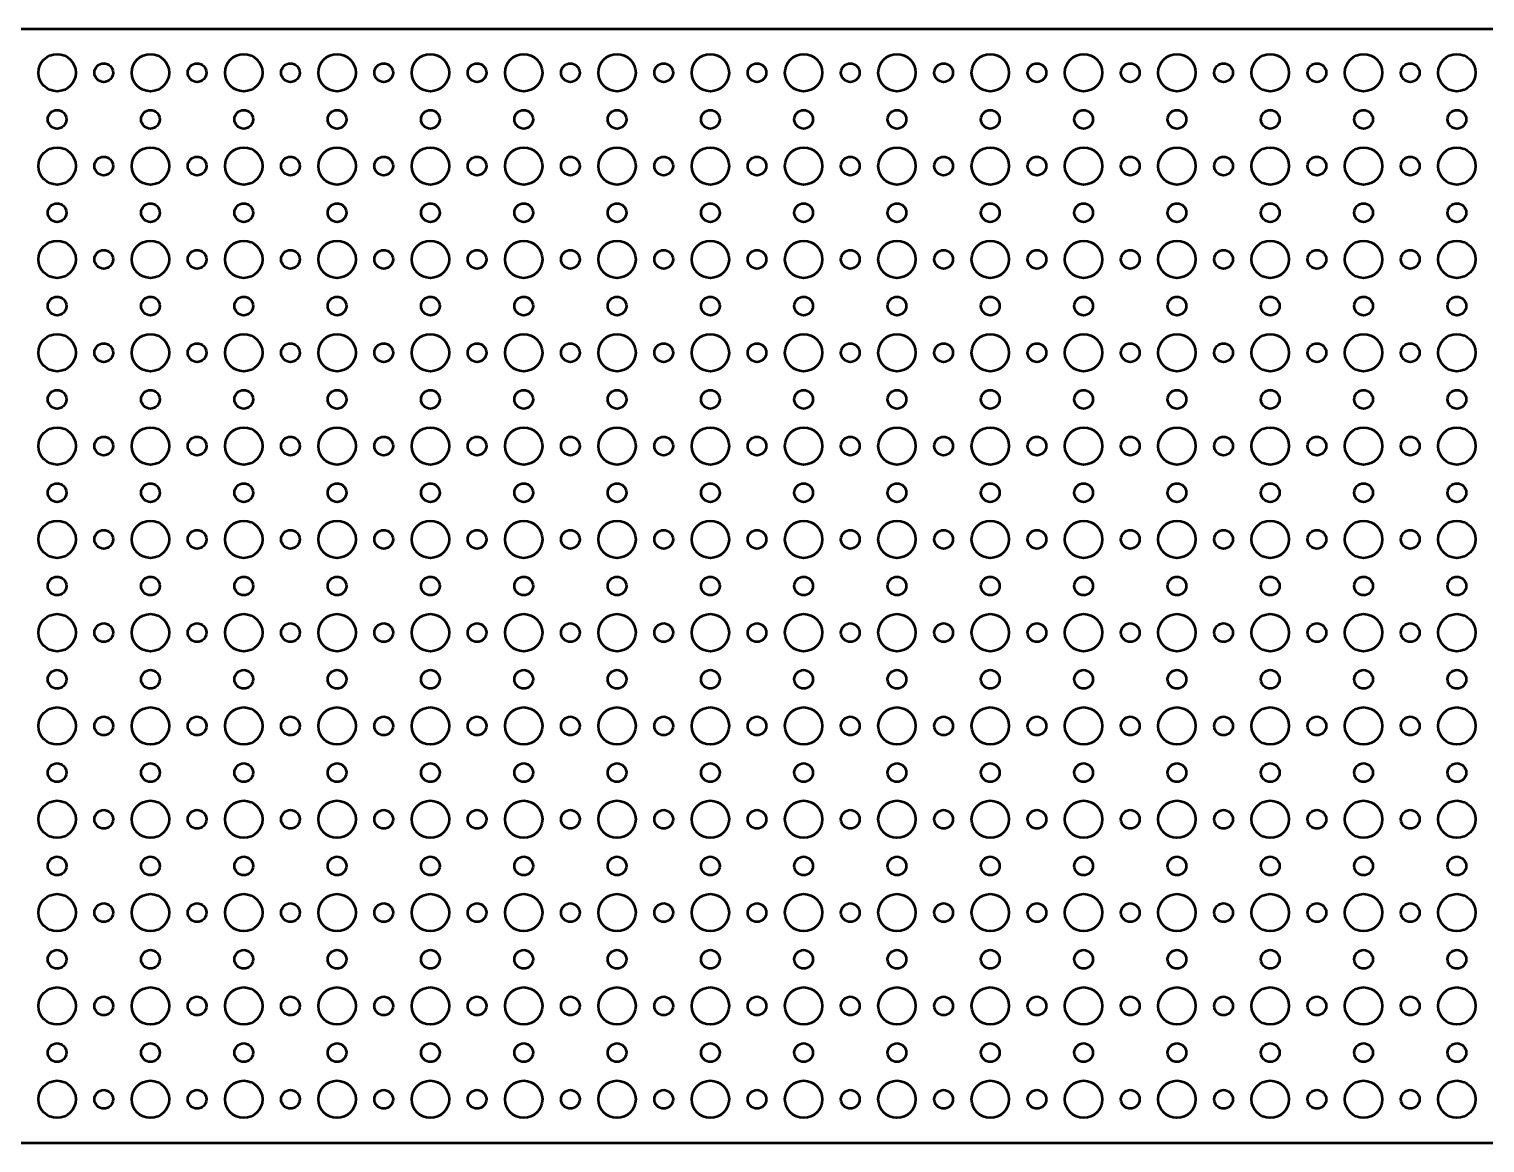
# Model space of a CAD drawing. Header units: centimetres. Extents: x -57 to 52, y -52 to 59.
# Drawn here: x -25.95 to -2.55, y -11.2 to 6.7 of the extents above; entities that cross this region are included whole.
import ezdxf

# ---------------------------------------------------------------- set-up
doc = ezdxf.new("R2010")
doc.units = ezdxf.units.CM
doc.header["$MEASUREMENT"] = 0
doc.layers.add('Layer 1', color=7, linetype='Continuous')

msp = doc.modelspace()

# ---------------------------------------------------------------- linework, layer by layer
at = {"layer": 'Layer 1', "lineweight": 53}
for centre, major_axis in [((-25.49999, 5.99999), (0, 0.30001)), ((-24.75, 6), (0, 0.15)), ((-23.99999, 5.99999), (0, 0.30001)), ((-23.25, 6), (0, 0.15)), ((-22.49999, 5.99999), (0, 0.30001)), ((-21.75, 6), (0, 0.15)), ((-20.99999, 5.99999), (0, 0.30001)), ((-20.25, 6), (0, 0.15)), ((-19.49999, 5.99999), (0, 0.30001)), ((-18.75, 6), (0, 0.15)), ((-17.99999, 5.99999), (0, 0.30001)), ((-17.25, 6), (0, 0.15)), ((-16.49999, 5.99999), (0, 0.30001)), ((-15.75, 6), (0, 0.15)), ((-14.99999, 5.99999), (0, 0.30001)), ((-14.25, 6), (0, 0.15)), ((-13.49999, 5.99999), (0, 0.30001)), ((-12.75, 6), (0, 0.15)), ((-11.99999, 5.99999), (0, 0.30001)), ((-11.25, 6), (0, 0.15)), ((-10.49999, 5.99999), (0, 0.30001)), ((-9.75, 6), (0, 0.15)), ((-8.99999, 5.99999), (0, 0.30001)), ((-8.25, 6), (0, 0.15)), ((-7.49999, 5.99999), (0, 0.30001)), ((-6.75, 6), (0, 0.15)), ((-5.99999, 5.99999), (0, 0.30001)), ((-5.25, 6), (0, 0.15)), ((-4.49999, 5.99999), (0, 0.30001)), ((-3.75, 6), (0, 0.15)), ((-2.99999, 5.99999), (0, 0.30001)), ((-25.5, 5.25), (0, 0.15)), ((-24, 5.25), (0, 0.15)), ((-22.5, 5.25), (0, 0.15)), ((-21, 5.25), (0, 0.15)), ((-19.5, 5.25), (0, 0.15)), ((-18, 5.25), (0, 0.15)), ((-16.5, 5.25), (0, 0.15)), ((-15, 5.25), (0, 0.15)), ((-13.5, 5.25), (0, 0.15)), ((-12, 5.25), (0, 0.15)), ((-10.5, 5.25), (0, 0.15)), ((-9, 5.25), (0, 0.15)), ((-7.5, 5.25), (0, 0.15)), ((-6, 5.25), (0, 0.15)), ((-4.5, 5.25), (0, 0.15)), ((-3, 5.25), (0, 0.15)), ((-25.49999, 4.49999), (0, 0.30001)), ((-23.99999, 4.49999), (0, 0.30001)), ((-22.49999, 4.49999), (0, 0.30001)), ((-20.99999, 4.49999), (0, 0.30001)), ((-19.49999, 4.49999), (0, 0.30001)), ((-17.99999, 4.49999), (0, 0.30001)), ((-16.49999, 4.49999), (0, 0.30001)), ((-14.99999, 4.49999), (0, 0.30001)), ((-13.49999, 4.49999), (0, 0.30001)), ((-11.99999, 4.49999), (0, 0.30001)), ((-10.49999, 4.49999), (0, 0.30001)), ((-8.99999, 4.49999), (0, 0.30001)), ((-7.49999, 4.49999), (0, 0.30001)), ((-5.99999, 4.49999), (0, 0.30001)), ((-4.49999, 4.49999), (0, 0.30001)), ((-2.99999, 4.49999), (0, 0.30001)), ((-24.75, 4.5), (0, 0.15)), ((-23.25, 4.5), (0, 0.15)), ((-21.75, 4.5), (0, 0.15)), ((-20.25, 4.5), (0, 0.15)), ((-18.75, 4.5), (0, 0.15)), ((-17.25, 4.5), (0, 0.15)), ((-15.75, 4.5), (0, 0.15)), ((-14.25, 4.5), (0, 0.15)), ((-12.75, 4.5), (0, 0.15)), ((-11.25, 4.5), (0, 0.15)), ((-9.75, 4.5), (0, 0.15)), ((-8.25, 4.5), (0, 0.15)), ((-6.75, 4.5), (0, 0.15)), ((-5.25, 4.5), (0, 0.15)), ((-3.75, 4.5), (0, 0.15)), ((-25.5, 3.75), (0, 0.15)), ((-24, 3.75), (0, 0.15)), ((-22.5, 3.75), (0, 0.15)), ((-21, 3.75), (0, 0.15)), ((-19.5, 3.75), (0, 0.15)), ((-18, 3.75), (0, 0.15)), ((-16.5, 3.75), (0, 0.15)), ((-15, 3.75), (0, 0.15)), ((-13.5, 3.75), (0, 0.15)), ((-12, 3.75), (0, 0.15)), ((-10.5, 3.75), (0, 0.15)), ((-9, 3.75), (0, 0.15)), ((-7.5, 3.75), (0, 0.15)), ((-6, 3.75), (0, 0.15)), ((-4.5, 3.75), (0, 0.15)), ((-3, 3.75), (0, 0.15)), ((-25.49999, 2.99999), (0, 0.30001)), ((-23.99999, 2.99999), (0, 0.30001)), ((-22.49999, 2.99999), (0, 0.30001)), ((-20.99999, 2.99999), (0, 0.30001)), ((-19.49999, 2.99999), (0, 0.30001)), ((-17.99999, 2.99999), (0, 0.30001)), ((-16.49999, 2.99999), (0, 0.30001)), ((-14.99999, 2.99999), (0, 0.30001)), ((-13.49999, 2.99999), (0, 0.30001)), ((-11.99999, 2.99999), (0, 0.30001)), ((-10.49999, 2.99999), (0, 0.30001)), ((-8.99999, 2.99999), (0, 0.30001)), ((-7.49999, 2.99999), (0, 0.30001)), ((-5.99999, 2.99999), (0, 0.30001)), ((-4.49999, 2.99999), (0, 0.30001)), ((-2.99999, 2.99999), (0, 0.30001)), ((-24.75, 3), (0, 0.15)), ((-23.25, 3), (0, 0.15)), ((-21.75, 3), (0, 0.15)), ((-20.25, 3), (0, 0.15)), ((-18.75, 3), (0, 0.15)), ((-17.25, 3), (0, 0.15)), ((-15.75, 3), (0, 0.15)), ((-14.25, 3), (0, 0.15)), ((-12.75, 3), (0, 0.15)), ((-11.25, 3), (0, 0.15)), ((-9.75, 3), (0, 0.15)), ((-8.25, 3), (0, 0.15)), ((-6.75, 3), (0, 0.15)), ((-5.25, 3), (0, 0.15)), ((-3.75, 3), (0, 0.15)), ((-25.5, 2.25), (0, 0.15)), ((-24, 2.25), (0, 0.15)), ((-22.5, 2.25), (0, 0.15)), ((-21, 2.25), (0, 0.15)), ((-19.5, 2.25), (0, 0.15)), ((-18, 2.25), (0, 0.15)), ((-16.5, 2.25), (0, 0.15)), ((-15, 2.25), (0, 0.15)), ((-13.5, 2.25), (0, 0.15)), ((-12, 2.25), (0, 0.15)), ((-10.5, 2.25), (0, 0.15)), ((-9, 2.25), (0, 0.15)), ((-7.5, 2.25), (0, 0.15)), ((-6, 2.25), (0, 0.15)), ((-4.5, 2.25), (0, 0.15)), ((-3, 2.25), (0, 0.15)), ((-25.49999, 1.49999), (0, 0.30001)), ((-24.75, 1.5), (0, 0.15)), ((-23.99999, 1.49999), (0, 0.30001)), ((-23.25, 1.5), (0, 0.15)), ((-22.49999, 1.49999), (0, 0.30001)), ((-21.75, 1.5), (0, 0.15)), ((-20.99999, 1.49999), (0, 0.30001)), ((-20.25, 1.5), (0, 0.15)), ((-19.49999, 1.49999), (0, 0.30001)), ((-18.75, 1.5), (0, 0.15)), ((-17.99999, 1.49999), (0, 0.30001)), ((-17.25, 1.5), (0, 0.15)), ((-16.49999, 1.49999), (0, 0.30001)), ((-15.75, 1.5), (0, 0.15)), ((-14.99999, 1.49999), (0, 0.30001)), ((-14.25, 1.5), (0, 0.15)), ((-13.49999, 1.49999), (0, 0.30001)), ((-12.75, 1.5), (0, 0.15)), ((-11.99999, 1.49999), (0, 0.30001)), ((-11.25, 1.5), (0, 0.15)), ((-10.49999, 1.49999), (0, 0.30001)), ((-9.75, 1.5), (0, 0.15)), ((-8.99999, 1.49999), (0, 0.30001)), ((-8.25, 1.5), (0, 0.15)), ((-7.49999, 1.49999), (0, 0.30001)), ((-6.75, 1.5), (0, 0.15)), ((-5.99999, 1.49999), (0, 0.30001)), ((-5.25, 1.5), (0, 0.15)), ((-4.49999, 1.49999), (0, 0.30001)), ((-3.75, 1.5), (0, 0.15)), ((-2.99999, 1.49999), (0, 0.30001)), ((-25.5, 0.75), (0, 0.15)), ((-24, 0.75), (0, 0.15)), ((-22.5, 0.75), (0, 0.15)), ((-21, 0.75), (0, 0.15)), ((-19.5, 0.75), (0, 0.15)), ((-18, 0.75), (0, 0.15)), ((-16.5, 0.75), (0, 0.15)), ((-15, 0.75), (0, 0.15)), ((-13.5, 0.75), (0, 0.15)), ((-12, 0.75), (0, 0.15)), ((-10.5, 0.75), (0, 0.15)), ((-9, 0.75), (0, 0.15)), ((-7.5, 0.75), (0, 0.15)), ((-6, 0.75), (0, 0.15)), ((-4.5, 0.75), (0, 0.15)), ((-3, 0.75), (0, 0.15)), ((-25.49999, -0.00001), (0, 0.30001)), ((-23.99999, -0.00001), (0, 0.30001)), ((-22.49999, -0.00001), (0, 0.30001)), ((-20.99999, -0.00001), (0, 0.30001)), ((-19.49999, -0.00001), (0, 0.30001)), ((-17.99999, -0.00001), (0, 0.30001)), ((-16.49999, -0.00001), (0, 0.30001)), ((-14.99999, -0.00001), (0, 0.30001)), ((-13.49999, -0.00001), (0, 0.30001)), ((-11.99999, -0.00001), (0, 0.30001)), ((-10.49999, -0.00001), (0, 0.30001)), ((-8.99999, -0.00001), (0, 0.30001)), ((-7.49999, -0.00001), (0, 0.30001)), ((-5.99999, -0.00001), (0, 0.30001)), ((-4.49999, -0.00001), (0, 0.30001)), ((-2.99999, -0.00001), (0, 0.30001)), ((-24.75, 0), (0, 0.15)), ((-23.25, 0), (0, 0.15)), ((-21.75, 0), (0, 0.15)), ((-20.25, 0), (0, 0.15)), ((-18.75, 0), (0, 0.15)), ((-17.25, 0), (0, 0.15)), ((-15.75, 0), (0, 0.15)), ((-14.25, 0), (0, 0.15)), ((-12.75, 0), (0, 0.15)), ((-11.25, 0), (0, 0.15)), ((-9.75, 0), (0, 0.15)), ((-8.25, 0), (0, 0.15)), ((-6.75, 0), (0, 0.15)), ((-5.25, 0), (0, 0.15)), ((-3.75, 0), (0, 0.15)), ((-25.5, -0.75), (0, 0.15)), ((-24, -0.75), (0, 0.15)), ((-22.5, -0.75), (0, 0.15)), ((-21, -0.75), (0, 0.15)), ((-19.5, -0.75), (0, 0.15)), ((-18, -0.75), (0, 0.15)), ((-16.5, -0.75), (0, 0.15)), ((-15, -0.75), (0, 0.15)), ((-13.5, -0.75), (0, 0.15)), ((-12, -0.75), (0, 0.15)), ((-10.5, -0.75), (0, 0.15)), ((-9, -0.75), (0, 0.15)), ((-7.5, -0.75), (0, 0.15)), ((-6, -0.75), (0, 0.15)), ((-4.5, -0.75), (0, 0.15)), ((-3, -0.75), (0, 0.15)), ((-25.49999, -1.50001), (0, 0.30001)), ((-24.75, -1.5), (0, 0.15)), ((-23.99999, -1.50001), (0, 0.30001)), ((-23.25, -1.5), (0, 0.15)), ((-22.49999, -1.50001), (0, 0.30001)), ((-21.75, -1.5), (0, 0.15)), ((-20.99999, -1.50001), (0, 0.30001)), ((-20.25, -1.5), (0, 0.15)), ((-19.49999, -1.50001), (0, 0.30001)), ((-18.75, -1.5), (0, 0.15)), ((-17.99999, -1.50001), (0, 0.30001)), ((-17.25, -1.5), (0, 0.15)), ((-16.49999, -1.50001), (0, 0.30001)), ((-15.75, -1.5), (0, 0.15)), ((-14.99999, -1.50001), (0, 0.30001)), ((-14.25, -1.5), (0, 0.15)), ((-13.49999, -1.50001), (0, 0.30001)), ((-12.75, -1.5), (0, 0.15)), ((-11.99999, -1.50001), (0, 0.30001)), ((-11.25, -1.5), (0, 0.15)), ((-10.49999, -1.50001), (0, 0.30001)), ((-9.75, -1.5), (0, 0.15)), ((-8.99999, -1.50001), (0, 0.30001)), ((-8.25, -1.5), (0, 0.15)), ((-7.49999, -1.50001), (0, 0.30001)), ((-6.75, -1.5), (0, 0.15)), ((-5.99999, -1.50001), (0, 0.30001)), ((-5.25, -1.5), (0, 0.15)), ((-4.49999, -1.50001), (0, 0.30001)), ((-3.75, -1.5), (0, 0.15)), ((-2.99999, -1.50001), (0, 0.30001)), ((-25.5, -2.25), (0, 0.15)), ((-24, -2.25), (0, 0.15)), ((-22.5, -2.25), (0, 0.15)), ((-21, -2.25), (0, 0.15)), ((-19.5, -2.25), (0, 0.15)), ((-18, -2.25), (0, 0.15)), ((-16.5, -2.25), (0, 0.15)), ((-15, -2.25), (0, 0.15)), ((-13.5, -2.25), (0, 0.15)), ((-12, -2.25), (0, 0.15)), ((-10.5, -2.25), (0, 0.15)), ((-9, -2.25), (0, 0.15)), ((-7.5, -2.25), (0, 0.15)), ((-6, -2.25), (0, 0.15)), ((-4.5, -2.25), (0, 0.15)), ((-3, -2.25), (0, 0.15)), ((-25.49999, -3.00001), (0, 0.30001)), ((-23.99999, -3.00001), (0, 0.30001)), ((-22.49999, -3.00001), (0, 0.30001)), ((-20.99999, -3.00001), (0, 0.30001)), ((-19.49999, -3.00001), (0, 0.30001)), ((-17.99999, -3.00001), (0, 0.30001)), ((-16.49999, -3.00001), (0, 0.30001)), ((-14.99999, -3.00001), (0, 0.30001)), ((-13.49999, -3.00001), (0, 0.30001)), ((-11.99999, -3.00001), (0, 0.30001)), ((-10.49999, -3.00001), (0, 0.30001)), ((-8.99999, -3.00001), (0, 0.30001)), ((-7.49999, -3.00001), (0, 0.30001)), ((-5.99999, -3.00001), (0, 0.30001)), ((-4.49999, -3.00001), (0, 0.30001)), ((-2.99999, -3.00001), (0, 0.30001)), ((-24.75, -3), (0, 0.15)), ((-23.25, -3), (0, 0.15)), ((-21.75, -3), (0, 0.15)), ((-20.25, -3), (0, 0.15)), ((-18.75, -3), (0, 0.15)), ((-17.25, -3), (0, 0.15)), ((-15.75, -3), (0, 0.15)), ((-14.25, -3), (0, 0.15)), ((-12.75, -3), (0, 0.15)), ((-11.25, -3), (0, 0.15)), ((-9.75, -3), (0, 0.15)), ((-8.25, -3), (0, 0.15)), ((-6.75, -3), (0, 0.15)), ((-5.25, -3), (0, 0.15)), ((-3.75, -3), (0, 0.15)), ((-25.5, -3.75), (0, 0.15)), ((-24, -3.75), (0, 0.15)), ((-22.5, -3.75), (0, 0.15)), ((-21, -3.75), (0, 0.15)), ((-19.5, -3.75), (0, 0.15)), ((-18, -3.75), (0, 0.15)), ((-16.5, -3.75), (0, 0.15)), ((-15, -3.75), (0, 0.15)), ((-13.5, -3.75), (0, 0.15)), ((-12, -3.75), (0, 0.15)), ((-10.5, -3.75), (0, 0.15)), ((-9, -3.75), (0, 0.15)), ((-7.5, -3.75), (0, 0.15)), ((-6, -3.75), (0, 0.15)), ((-4.5, -3.75), (0, 0.15)), ((-3, -3.75), (0, 0.15)), ((-25.49999, -4.50001), (0, 0.30001)), ((-23.99999, -4.50001), (0, 0.30001)), ((-22.49999, -4.50001), (0, 0.30001)), ((-20.99999, -4.50001), (0, 0.30001)), ((-19.49999, -4.50001), (0, 0.30001)), ((-17.99999, -4.50001), (0, 0.30001)), ((-16.49999, -4.50001), (0, 0.30001)), ((-14.99999, -4.50001), (0, 0.30001)), ((-13.49999, -4.50001), (0, 0.30001)), ((-11.99999, -4.50001), (0, 0.30001)), ((-10.49999, -4.50001), (0, 0.30001)), ((-8.99999, -4.50001), (0, 0.30001)), ((-7.49999, -4.50001), (0, 0.30001)), ((-5.99999, -4.50001), (0, 0.30001)), ((-4.49999, -4.50001), (0, 0.30001)), ((-2.99999, -4.50001), (0, 0.30001)), ((-24.75, -4.5), (0, 0.15)), ((-23.25, -4.5), (0, 0.15)), ((-21.75, -4.5), (0, 0.15)), ((-20.25, -4.5), (0, 0.15)), ((-18.75, -4.5), (0, 0.15)), ((-17.25, -4.5), (0, 0.15)), ((-15.75, -4.5), (0, 0.15)), ((-14.25, -4.5), (0, 0.15)), ((-12.75, -4.5), (0, 0.15)), ((-11.25, -4.5), (0, 0.15)), ((-9.75, -4.5), (0, 0.15)), ((-8.25, -4.5), (0, 0.15)), ((-6.75, -4.5), (0, 0.15)), ((-5.25, -4.5), (0, 0.15)), ((-3.75, -4.5), (0, 0.15)), ((-25.5, -5.25), (0, 0.15)), ((-24, -5.25), (0, 0.15)), ((-22.5, -5.25), (0, 0.15)), ((-21, -5.25), (0, 0.15)), ((-19.5, -5.25), (0, 0.15)), ((-18, -5.25), (0, 0.15)), ((-16.5, -5.25), (0, 0.15)), ((-15, -5.25), (0, 0.15)), ((-13.5, -5.25), (0, 0.15)), ((-12, -5.25), (0, 0.15)), ((-10.5, -5.25), (0, 0.15)), ((-9, -5.25), (0, 0.15)), ((-7.5, -5.25), (0, 0.15)), ((-6, -5.25), (0, 0.15)), ((-4.5, -5.25), (0, 0.15)), ((-3, -5.25), (0, 0.15)), ((-25.49999, -6.00001), (0, 0.30001)), ((-24.75, -6), (0, 0.15)), ((-23.99999, -6.00001), (0, 0.30001)), ((-23.25, -6), (0, 0.15)), ((-22.49999, -6.00001), (0, 0.30001)), ((-21.75, -6), (0, 0.15)), ((-20.99999, -6.00001), (0, 0.30001)), ((-20.25, -6), (0, 0.15)), ((-19.49999, -6.00001), (0, 0.30001)), ((-18.75, -6), (0, 0.15)), ((-17.99999, -6.00001), (0, 0.30001)), ((-17.25, -6), (0, 0.15)), ((-16.49999, -6.00001), (0, 0.30001)), ((-15.75, -6), (0, 0.15)), ((-14.99999, -6.00001), (0, 0.30001)), ((-14.25, -6), (0, 0.15)), ((-13.49999, -6.00001), (0, 0.30001)), ((-12.75, -6), (0, 0.15)), ((-11.99999, -6.00001), (0, 0.30001)), ((-11.25, -6), (0, 0.15)), ((-10.49999, -6.00001), (0, 0.30001)), ((-9.75, -6), (0, 0.15)), ((-8.99999, -6.00001), (0, 0.30001)), ((-8.25, -6), (0, 0.15)), ((-7.49999, -6.00001), (0, 0.30001)), ((-6.75, -6), (0, 0.15)), ((-5.99999, -6.00001), (0, 0.30001)), ((-5.25, -6), (0, 0.15)), ((-4.49999, -6.00001), (0, 0.30001)), ((-3.75, -6), (0, 0.15)), ((-2.99999, -6.00001), (0, 0.30001)), ((-25.5, -6.75), (0, 0.15)), ((-24, -6.75), (0, 0.15)), ((-22.5, -6.75), (0, 0.15)), ((-21, -6.75), (0, 0.15)), ((-19.5, -6.75), (0, 0.15)), ((-18, -6.75), (0, 0.15)), ((-16.5, -6.75), (0, 0.15)), ((-15, -6.75), (0, 0.15)), ((-13.5, -6.75), (0, 0.15)), ((-12, -6.75), (0, 0.15)), ((-10.5, -6.75), (0, 0.15)), ((-9, -6.75), (0, 0.15)), ((-7.5, -6.75), (0, 0.15)), ((-6, -6.75), (0, 0.15)), ((-4.5, -6.75), (0, 0.15)), ((-3, -6.75), (0, 0.15)), ((-25.49999, -7.50001), (0, 0.30001)), ((-23.99999, -7.50001), (0, 0.30001)), ((-22.49999, -7.50001), (0, 0.30001)), ((-20.99999, -7.50001), (0, 0.30001)), ((-19.49999, -7.50001), (0, 0.30001)), ((-17.99999, -7.50001), (0, 0.30001)), ((-16.49999, -7.50001), (0, 0.30001)), ((-14.99999, -7.50001), (0, 0.30001)), ((-13.49999, -7.50001), (0, 0.30001)), ((-11.99999, -7.50001), (0, 0.30001)), ((-10.49999, -7.50001), (0, 0.30001)), ((-8.99999, -7.50001), (0, 0.30001)), ((-7.49999, -7.50001), (0, 0.30001)), ((-5.99999, -7.50001), (0, 0.30001)), ((-4.49999, -7.50001), (0, 0.30001)), ((-2.99999, -7.50001), (0, 0.30001)), ((-24.75, -7.5), (0, 0.15)), ((-23.25, -7.5), (0, 0.15)), ((-21.75, -7.5), (0, 0.15)), ((-20.25, -7.5), (0, 0.15)), ((-18.75, -7.5), (0, 0.15)), ((-17.25, -7.5), (0, 0.15)), ((-15.75, -7.5), (0, 0.15)), ((-14.25, -7.5), (0, 0.15)), ((-12.75, -7.5), (0, 0.15)), ((-11.25, -7.5), (0, 0.15)), ((-9.75, -7.5), (0, 0.15)), ((-8.25, -7.5), (0, 0.15)), ((-6.75, -7.5), (0, 0.15)), ((-5.25, -7.5), (0, 0.15)), ((-3.75, -7.5), (0, 0.15)), ((-25.5, -8.25), (0, 0.15)), ((-24, -8.25), (0, 0.15)), ((-22.5, -8.25), (0, 0.15)), ((-21, -8.25), (0, 0.15)), ((-19.5, -8.25), (0, 0.15)), ((-18, -8.25), (0, 0.15)), ((-16.5, -8.25), (0, 0.15)), ((-15, -8.25), (0, 0.15)), ((-13.5, -8.25), (0, 0.15)), ((-12, -8.25), (0, 0.15)), ((-10.5, -8.25), (0, 0.15)), ((-9, -8.25), (0, 0.15)), ((-7.5, -8.25), (0, 0.15)), ((-6, -8.25), (0, 0.15)), ((-4.5, -8.25), (0, 0.15)), ((-3, -8.25), (0, 0.15)), ((-25.49999, -9.00001), (0, 0.30001)), ((-24.75, -9), (0, 0.15)), ((-23.99999, -9.00001), (0, 0.30001)), ((-23.25, -9), (0, 0.15)), ((-22.49999, -9.00001), (0, 0.30001)), ((-21.75, -9), (0, 0.15)), ((-20.99999, -9.00001), (0, 0.30001)), ((-20.25, -9), (0, 0.15)), ((-19.49999, -9.00001), (0, 0.30001)), ((-18.75, -9), (0, 0.15)), ((-17.99999, -9.00001), (0, 0.30001)), ((-17.25, -9), (0, 0.15)), ((-16.49999, -9.00001), (0, 0.30001)), ((-15.75, -9), (0, 0.15)), ((-14.99999, -9.00001), (0, 0.30001)), ((-14.25, -9), (0, 0.15)), ((-13.49999, -9.00001), (0, 0.30001)), ((-12.75, -9), (0, 0.15)), ((-11.99999, -9.00001), (0, 0.30001)), ((-11.25, -9), (0, 0.15)), ((-10.49999, -9.00001), (0, 0.30001)), ((-9.75, -9), (0, 0.15)), ((-8.99999, -9.00001), (0, 0.30001)), ((-8.25, -9), (0, 0.15)), ((-7.49999, -9.00001), (0, 0.30001)), ((-6.75, -9), (0, 0.15)), ((-5.99999, -9.00001), (0, 0.30001)), ((-5.25, -9), (0, 0.15)), ((-4.49999, -9.00001), (0, 0.30001)), ((-3.75, -9), (0, 0.15)), ((-2.99999, -9.00001), (0, 0.30001)), ((-25.5, -9.75), (0, 0.15)), ((-24, -9.75), (0, 0.15)), ((-22.5, -9.75), (0, 0.15)), ((-21, -9.75), (0, 0.15)), ((-19.5, -9.75), (0, 0.15)), ((-18, -9.75), (0, 0.15)), ((-16.5, -9.75), (0, 0.15)), ((-15, -9.75), (0, 0.15)), ((-13.5, -9.75), (0, 0.15)), ((-12, -9.75), (0, 0.15)), ((-10.5, -9.75), (0, 0.15)), ((-9, -9.75), (0, 0.15)), ((-7.5, -9.75), (0, 0.15)), ((-6, -9.75), (0, 0.15)), ((-4.5, -9.75), (0, 0.15)), ((-3, -9.75), (0, 0.15)), ((-25.49999, -10.50001), (0, 0.30001)), ((-23.99999, -10.50001), (0, 0.30001)), ((-22.49999, -10.50001), (0, 0.30001)), ((-20.99999, -10.50001), (0, 0.30001)), ((-19.49999, -10.50001), (0, 0.30001)), ((-17.99999, -10.50001), (0, 0.30001)), ((-16.49999, -10.50001), (0, 0.30001)), ((-14.99999, -10.50001), (0, 0.30001)), ((-13.49999, -10.50001), (0, 0.30001)), ((-11.99999, -10.50001), (0, 0.30001)), ((-10.49999, -10.50001), (0, 0.30001)), ((-8.99999, -10.50001), (0, 0.30001)), ((-7.49999, -10.50001), (0, 0.30001)), ((-5.99999, -10.50001), (0, 0.30001)), ((-4.49999, -10.50001), (0, 0.30001)), ((-2.99999, -10.50001), (0, 0.30001)), ((-24.75, -10.5), (0, 0.15)), ((-23.25, -10.5), (0, 0.15)), ((-21.75, -10.5), (0, 0.15)), ((-20.25, -10.5), (0, 0.15)), ((-18.75, -10.5), (0, 0.15)), ((-17.25, -10.5), (0, 0.15)), ((-15.75, -10.5), (0, 0.15)), ((-14.25, -10.5), (0, 0.15)), ((-12.75, -10.5), (0, 0.15)), ((-11.25, -10.5), (0, 0.15)), ((-9.75, -10.5), (0, 0.15)), ((-8.25, -10.5), (0, 0.15)), ((-6.75, -10.5), (0, 0.15)), ((-5.25, -10.5), (0, 0.15)), ((-3.75, -10.5), (0, 0.15))]:
    msp.add_ellipse(centre, major_axis=major_axis, ratio=1, dxfattribs=at)
msp.add_open_spline([(-48.7, -10.7), (-48.7, -10.7), (-48.7, 6.2), (-48.7, 6.2), (-48.7, 6.2), (-48.7, 6.47614), (-48.47614, 6.7), (-48.2, 6.7), (-48.2, 6.7), (-48.2, 6.7), (51.2, 6.7), (51.2, 6.7), (51.2, 6.7), (51.47614, 6.7), (51.7, 6.47614), (51.7, 6.2), (51.7, 6.2), (51.7, 6.2), (51.7, -10.7), (51.7, -10.7), (51.7, -10.7), (51.7, -10.97614), (51.47614, -11.2), (51.2, -11.2), (51.2, -11.2), (51.2, -11.2), (-48.2, -11.2), (-48.2, -11.2), (-48.2, -11.2), (-48.47614, -11.2), (-48.7, -10.97614), (-48.7, -10.7)], degree=3, knots=[0, 0, 0, 0, 0.11111111, 0.11111111, 0.11111111, 0.11111111, 0.22222222, 0.22222222, 0.22222222, 0.22222222, 0.33333333, 0.33333333, 0.33333333, 0.33333333, 0.44444444, 0.44444444, 0.44444444, 0.44444444, 0.55555556, 0.55555556, 0.55555556, 0.55555556, 0.66666667, 0.66666667, 0.66666667, 0.66666667, 0.77777778, 0.77777778, 0.77777778, 0.77777778, 1, 1, 1, 1], dxfattribs=at)

doc.saveas('drawing.dxf')
